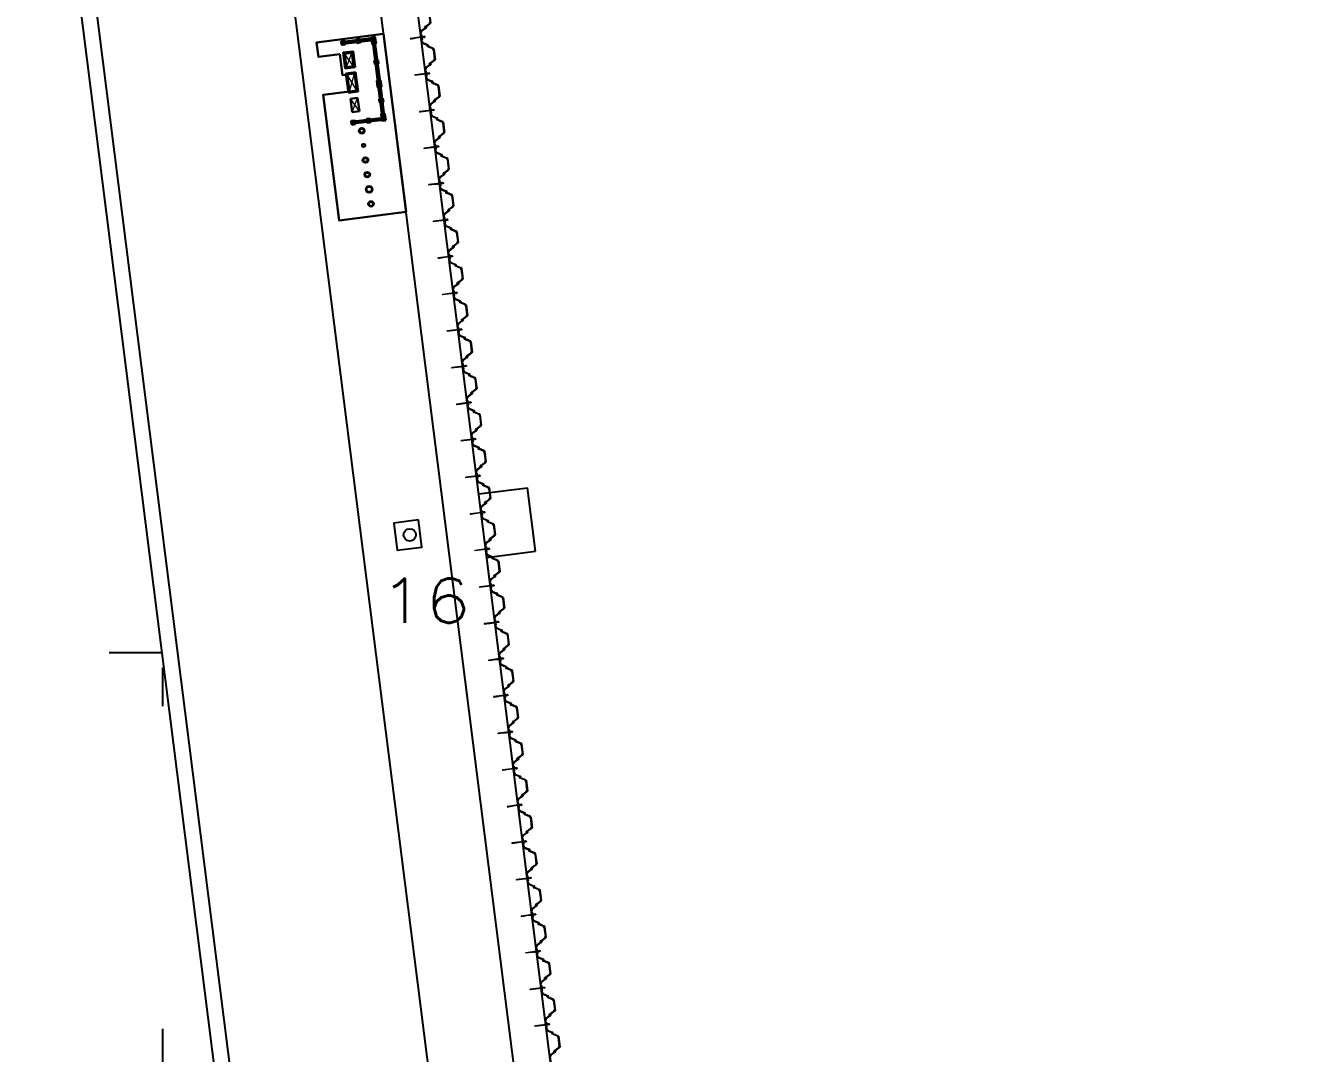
# Model space of a CAD drawing. Header units: inches. Extents: x 2621776591 to 2623670951, y 363331607 to 364354604.
# Drawn here: x 2622151127 to 2622203103, y 364047897 to 364089727 of the extents above; entities that cross this region are included whole.
import ezdxf

# ---------------------------------------------------------------- set-up
doc = ezdxf.new("R2010")
doc.units = ezdxf.units.IN
doc.header["$MEASUREMENT"] = 0
doc.linetypes.add('ACAD_ISO10W100', pattern=[18, 12, -3, 0, -3])
doc.linetypes.add('HIDDEN', pattern=[0.375, 0.25, -0.125])
for name, color, linetype in [('BOLLARD', 1, 'Continuous'), ('Bollard Nos.', 7, 'Continuous'), ('DIM', 8, 'Continuous'), ('FENDER', 1, 'Continuous'), ('ISLAND', 7, 'Continuous'), ('PIER', 7, 'Continuous'), ('SHEETPILE', 9, 'Continuous'), ('TEXT2', 1, 'Continuous')]:
    doc.layers.add(name, color=color, linetype=linetype)
doc.styles.add('ROMANS', font='romans')
pattern_1 = [(345, (493164.883786, 2793723.2724025), (0.0024652514046, 0.009200443495403), [])]

# ---------------------------------------------------------------- blocks, each defined once
blk = doc.blocks.new('AU25D')
at = {"color": 7}
for p, q in [((-18, 10), (-18, 3)), ((-8, 10), (-8, 8)), ((7, -7), (-7, 6)), ((-6, 22), (18, 22)), ((-5, 12), (15, 12)), ((23, -18), (20, 8)), ((32, -14), (30, 12)), ((718, -14), (720, 12)), ((727, -18), (730, 8)), ((756, 22), (732, 22)), ((755, 12), (735, 12)), ((757, 7), (743, -6)), ((743, -7), (757, 6)), ((750, 10), (755, 10)), ((758, 10), (758, 8)), ((768, 10), (768, 3)), ((773, 18), (770, -8)), ((776, 28), (884, 213)), ((782, 14), (780, -12)), ((786, 24), (873, 174)), ((906, 225), (1344, 225)), ((938, 210), (1312, 210)), ((1474, 28), (1366, 213)), ((1464, 24), (1377, 174)), ((1468, 14), (1470, -12)), ((1477, 18), (1480, -8)), ((1493, 7), (1507, -6)), ((1500, 10), (1495, 10)), ((0, -10), (5, -10)), ((26, -28), (134, -213)), ((36, -24), (123, -174)), ((594, -225), (156, -225)), ((562, -210), (188, -210)), ((724, -28), (616, -213)), ((714, -24), (627, -174)), ((732, -10), (732, -3)), ((742, -10), (742, -8)), ((744, -22), (768, -22)), ((750, -10), (745, -10)), ((745, -12), (765, -12)), ((1506, -22), (1482, -22)), ((1505, -12), (1485, -12)), ((1508, -10), (1508, -8)), ((1518, -10), (1518, -3))]:
    blk.add_line(p, q, dxfattribs=at)
at = {"color": 4, "linetype": 'ACAD_ISO10W100'}
for p, q in [((5, 0), (-5, 0)), ((0, 5), (0, -5)), ((755, 0), (745, 0)), ((750, 5), (750, -5)), ((750, 5), (750, -5)), ((750, -5), (750, 5)), ((1495, 0), (1505, 0)), ((1500, -5), (1500, 5))]:
    blk.add_line(p, q, dxfattribs=at)
at = {"color": 7}
for centre, radius, start, end in [((-6, 10), 12, 90, 180), ((-8, 3), 10, 180, 220.5383), ((-5, 10), 3, 90, 180), ((-5, 8), 3, 180, 228), ((15, 8), 5, 5.711, 90), ((18, 10), 12, 5.711, 90), ((732, 10), 12, 90, 174.289), ((735, 8), 5, 90, 174.289), ((742, -3), 10, 139.4617, 180), ((750, -10), 20, 90, 139.4617), ((755, 10), 3, 0, 90), ((755, 8), 2.13, 312, 90), ((756, 10), 12, 0, 90), ((755, 8), 3, 312, 0), ((758, 3), 10, 319.4617, 0), ((798, 16), 25, 149.5537, 174.289), ((807, 12), 25, 149.5537, 174.289), ((938, 135), 75, 90, 149.5537), ((906, 200), 25, 90, 149.5537), ((1312, 135), 75, 30.4463, 90), ((1344, 200), 25, 30.4463, 90), ((1443, 12), 25, 5.711, 30.4463), ((1452, 16), 25, 5.711, 30.4463), ((1495, 8), 2.13, 90, 228), ((1500, -10), 20, 40.5383, 90), ((1508, -3), 10, 0, 40.5383), ((0, 10), 20, 220.5383, 270), ((5, -8), 2.13, 270, 48), ((48, -16), 25, 185.711, 210.4463), ((57, -12), 25, 185.711, 210.4463), ((188, -135), 75, 210.4463, 270), ((156, -200), 25, 210.4463, 270), ((562, -135), 75, 270, 329.5537), ((594, -200), 25, 270, 329.5537), ((693, -12), 25, 329.5537, 354.289), ((702, -16), 25, 329.5537, 354.289), ((744, -10), 12, 180, 270), ((745, -8), 3, 132, 180), ((745, -10), 3, 180, 270), ((745, -8), 2.13, 132, 270), ((750, 10), 20, 270, 319.4617), ((765, -8), 5, 270, 354.289), ((768, -10), 12, 270, 354.289), ((1482, -10), 12, 185.711, 270), ((1485, -8), 5, 185.711, 270), ((1505, -10), 3, 270, 0), ((1506, -10), 12, 270, 0), ((1505, -8), 3, 0, 48)]:
    blk.add_arc(centre, radius, start, end, dxfattribs=at)
blk = doc.blocks.new('A$C571E2E11')
at = {"lineweight": 0}
h = blk.add_hatch(dxfattribs=at)
h.set_pattern_fill('ANSI31', color=9, scale=0.003, angle=300, style=0)
h.set_pattern_definition(pattern_1)
h.paths.add_polyline_path([(0.272, 0.386), (0.251, 0.399), (0, 0.014), (0.021, 0)])
h = blk.add_hatch(dxfattribs=at)
h.set_pattern_fill('ANSI31', color=9, scale=0.003, angle=300, style=0)
h.set_pattern_definition(pattern_1)
h.paths.add_polyline_path([(0.348, 0.503), (0.327, 0.517), (0.316, 0.5), (0.337, 0.486)])
at = {"color": 9, "lineweight": 0}
for points in [[(0.251, 0.399), (0, 0.014)], [(0, 0.014), (0.021, 0)], [(0.272, 0.386), (0.021, 0)], [(0.188, 0.464), (0.177, 0.447)], [(0.177, 0.447), (0.345, 0.338)], [(0.188, 0.464), (0.262, 0.416)], [(0.306, 0.507), (0.251, 0.423)], [(0.316, 0.5), (0.262, 0.416)], [(0.262, 0.416), (0.356, 0.355)], [(0.337, 0.486), (0.283, 0.402)], [(0.348, 0.479), (0.293, 0.396)], [(0.306, 0.507), (0.348, 0.479)], [(0.327, 0.517), (0.316, 0.5)], [(0.327, 0.517), (0.348, 0.503)], [(0.348, 0.503), (0.337, 0.486)], [(0.356, 0.355), (0.345, 0.338)]]:
    blk.add_lwpolyline(points, dxfattribs=at)
for centre, start, end in [((0.309, 0.488), 61.3563, 134.13), ((0.329, 0.475), 339.8269, 52.6006)]:
    blk.add_arc(centre, 0.0139, start, end, dxfattribs=at)
blk = doc.blocks.new('SHEETPILE')
at = {"color": 9, "xscale": 0.0009999999659256785, "yscale": 0.0009999999659256785, "zscale": 0.0009999999659256785, "rotation": 326.9660295775478}
for p in [(86.244, -55.812), (87.501, -56.63), (88.759, -57.447), (90.016, -58.265), (91.274, -59.083), (92.531, -59.9), (93.789, -60.718), (95.046, -61.536), (96.304, -62.354), (97.562, -63.171), (98.819, -63.989), (100.077, -64.807), (101.334, -65.624), (102.592, -66.442), (103.849, -67.26), (105.107, -68.077), (106.364, -68.895), (107.622, -69.713), (108.879, -70.531), (110.137, -71.348), (111.394, -72.166), (112.652, -72.984), (113.909, -73.801), (115.167, -74.619), (116.424, -75.437), (117.682, -76.255), (118.939, -77.072), (120.197, -77.89), (121.454, -78.708), (122.712, -79.525)]:
    blk.add_blockref('AU25D', p, dxfattribs=at)
at = {"color": 9, "lineweight": 30, "rotation": 359.9875883989228}
for p in [(87.44, -57.403, 0), (88.697, -58.221, 0), (89.955, -59.038, 0), (91.212, -59.856, 0), (92.47, -60.674, 0), (93.727, -61.492, 0), (94.985, -62.309, 0), (96.242, -63.127, 0), (97.5, -63.945, 0), (98.757, -64.762, 0), (100.015, -65.58, 0), (101.272, -66.398, 0), (102.53, -67.215, 0), (103.788, -68.033, 0), (105.045, -68.851, 0), (106.303, -69.669, 0), (107.56, -70.486, 0), (108.818, -71.304, 0), (110.075, -72.122, 0), (111.333, -72.939, 0), (112.59, -73.757, 0), (113.848, -74.575, 0), (115.105, -75.392, 0), (116.363, -76.21, 0), (117.62, -77.028, 0), (118.881, -77.847, 0), (120.135, -78.663, 0), (121.393, -79.481, 0)]:
    blk.add_blockref('A$C571E2E11', p, dxfattribs=at)
blk = doc.blocks.new('A$C6b66f7a2')
at = {"layer": 'BOLLARD'}
blk.add_lwpolyline([(2622167120, 364069607), (2622166118, 364069480), (2622166258, 364068374), (2622167260, 364068501)], close=True, dxfattribs=at)
blk.add_circle((2622166764, 364069000), 250, dxfattribs=at)
at = {"layer": 'FENDER'}
for p, q in [((2622169577, 364070666), (2622171561, 364070916)), ((2622171887, 364068336), (2622171561, 364070916)), ((2622169903, 364068086), (2622171887, 364068336))]:
    blk.add_line(p, q, dxfattribs=at)
at = {"layer": 'Bollard Nos.', "style": 'ROMANS', "width": 1.2}
blk.add_text('16', height=1800, dxfattribs=at).set_placement((2622165541, 364065421))
blk = doc.blocks.new('A$Cfe87a000')
h = blk.add_hatch()
h.set_pattern_fill('CROSS', color=190, scale=35000)
h.set_pattern_definition([(0, (-2621685475, -364093291), (8750, 8750), [4375, -13125]), (90, (-2621683288, -364095478.5), (-8750, 8750), [4375, -13125])])
h.paths.add_polyline_path([(0, 0), (-30586, -3867), (-13078, -140353), (-8315, -149578), (-6733, -162482), (-8967, -172401), (3518, -269734, 0.302123), (7001, -273750), (33332, -264064)])
at = {"color": 190}
blk.add_line((0, 0), (33332, -264064), dxfattribs=at)

msp = doc.modelspace()

# ---------------------------------------------------------------- linework, layer by layer
at = {"layer": 'FENDER'}
for p, q in [((2622169577.2, 364070665.5), (2622171561.4, 364070916)), ((2622171887, 364068336.5), (2622171561.4, 364070916)), ((2622169902.8, 364068086), (2622171887, 364068336.5))]:
    msp.add_line(p, q, dxfattribs=at)
at = {"layer": 'ISLAND', "lineweight": 40}
for p, q in [((2622164116.2, 364089095.2), (2622163987.2, 364089078.9)), ((2622163987.2, 364089078.9), (2622164003.5, 364088949.9)), ((2622164003.5, 364088949.9), (2622164132.4, 364088966.2)), ((2622164056.1, 364089052.3), (2622165286.3, 364089207.6)), ((2622164063.6, 364088992.8), (2622165293.8, 364089148.1)), ((2622164132.4, 364088966.2), (2622164116.2, 364089095.2)), ((2622164731.3, 364089172.8), (2622164602.3, 364089156.6)), ((2622164602.3, 364089156.6), (2622164606.7, 364089121.8)), ((2622164614.2, 364089062.3), (2622164618.6, 364089027.6)), ((2622164618.6, 364089027.6), (2622164747.6, 364089043.9)), ((2622164735.7, 364089138.1), (2622164731.3, 364089172.8)), ((2622164747.6, 364089043.9), (2622164743.2, 364089078.6)), ((2622165217.4, 364089234.2), (2622165346.4, 364089250.5)), ((2622165221.8, 364089199.5), (2622165217.4, 364089234.2)), ((2622165233.7, 364089105.2), (2622165229.3, 364089140)), ((2622165362.7, 364089121.5), (2622165233.7, 364089105.2)), ((2622165362.7, 364089121.5), (2622165233.7, 364089105.2)), ((2622165233.7, 364089105.2), (2622165250, 364088976.3)), ((2622165250, 364088976.3), (2622165284.7, 364088980.6)), ((2622165481.9, 364087418), (2622165276.6, 364089045.1)), ((2622165541.5, 364087425.6), (2622165336.1, 364089052.6)), ((2622165344.2, 364088988.2), (2622165379, 364088992.5)), ((2622165346.4, 364089250.5), (2622165362.7, 364089121.5)), ((2622165379, 364088992.5), (2622165362.7, 364089121.5)), ((2622165336.4, 364088291.7), (2622165371.1, 364088296.1)), ((2622165352.7, 364088162.7), (2622165336.4, 364088291.7)), ((2622165387.4, 364088167.1), (2622165352.7, 364088162.7)), ((2622165430.6, 364088303.6), (2622165465.4, 364088308)), ((2622165481.7, 364088179), (2622165446.9, 364088174.6)), ((2622165465.4, 364088308), (2622165481.7, 364088179)), ((2622165439.1, 364087478.1), (2622165568.1, 364087494.4)), ((2622165455.4, 364087349.2), (2622165439.1, 364087478.1)), ((2622165584.3, 364087365.4), (2622165455.4, 364087349.2)), ((2622165584.3, 364087365.4), (2622165455.4, 364087349.2)), ((2622165455.4, 364087349.2), (2622165471.6, 364087220.2)), ((2622165498.2, 364087289.1), (2622165653.5, 364086058.8)), ((2622165557.8, 364087296.6), (2622165713, 364086066.3)), ((2622165568.1, 364087494.4), (2622165584.3, 364087365.4)), ((2622165600.6, 364087236.5), (2622165584.3, 364087365.4)), ((2622165471.6, 364087220.2), (2622165600.6, 364087236.5)), ((2622165567.7, 364086738.4), (2622165533, 364086734)), ((2622165533, 364086734), (2622165549.3, 364086605.1)), ((2622165549.3, 364086605.1), (2622165584, 364086609.5)), ((2622165662, 364086750.3), (2622165627.3, 364086745.9)), ((2622165643.5, 364086617), (2622165678.3, 364086621.3)), ((2622165678.3, 364086621.3), (2622165662, 364086750.3)), ((2622164525.7, 364085850.9), (2622164396.7, 364085834.7)), ((2622164396.7, 364085834.7), (2622164413, 364085705.7)), ((2622164465.6, 364085808.1), (2622165695.8, 364085963.4)), ((2622164473.1, 364085748.6), (2622165703.3, 364085903.8)), ((2622164542, 364085722), (2622164525.7, 364085850.9)), ((2622165140.8, 364085928.6), (2622165011.8, 364085912.3)), ((2622165011.8, 364085912.3), (2622165016.2, 364085877.6)), ((2622165023.7, 364085818.1), (2622165028.1, 364085783.3)), ((2622165028.1, 364085783.3), (2622165157.1, 364085799.6)), ((2622165145.2, 364085893.9), (2622165140.8, 364085928.6)), ((2622165157.1, 364085799.6), (2622165152.7, 364085834.3)), ((2622165610.7, 364086118.9), (2622165645.4, 364086123.3)), ((2622165626.9, 364085990), (2622165610.7, 364086118.9)), ((2622165626.9, 364085990), (2622165755.9, 364086006.2)), ((2622165755.9, 364086006.2), (2622165626.9, 364085990)), ((2622165631.3, 364085955.2), (2622165626.9, 364085990)), ((2622165643.2, 364085861), (2622165638.8, 364085895.7)), ((2622165772.2, 364085877.3), (2622165643.2, 364085861)), ((2622165704.9, 364086130.8), (2622165739.6, 364086135.2)), ((2622165739.6, 364086135.2), (2622165755.9, 364086006.2)), ((2622165755.9, 364086006.2), (2622165772.2, 364085877.3)), ((2622164413, 364085705.7), (2622164542, 364085722))]:
    msp.add_line(p, q, dxfattribs=at)
at = {"layer": 'ISLAND', "lineweight": 30}
for p, q in [((2622164115.4, 364088581.9), (2622164413.1, 364088619.4)), ((2622164115.4, 364088581.9), (2622164184.3, 364088036.2)), ((2622164413.1, 364088619.4), (2622164482, 364088073.8)), ((2622164413.1, 364088619.4), (2622164482, 364088073.8)), ((2622164482, 364088073.8), (2622164184.3, 364088036.2)), ((2622164519.5, 364087776.1), (2622164221.9, 364087738.6)), ((2622164221.9, 364087738.6), (2622164309.6, 364087044.1)), ((2622164519.5, 364087776.1), (2622164607.2, 364087081.6)), ((2622164519.5, 364087776.1), (2622164607.2, 364087081.6)), ((2622164607.2, 364087081.6), (2622164309.6, 364087044.1)), ((2622164644.8, 364086784), (2622164347.1, 364086746.4)), ((2622164644.8, 364086784), (2622164713.6, 364086238.3)), ((2622164416, 364086200.6), (2622164347.1, 364086746.4)), ((2622164416, 364086200.8), (2622164713.6, 364086238.3))]:
    msp.add_line(p, q, dxfattribs=at)
at = {"layer": 'ISLAND', "lineweight": 15}
for p, q in [((2622164482, 364088073.8), (2622164115.4, 364088581.9)), ((2622164184.3, 364088036.2), (2622164413.1, 364088619.4)), ((2622164607.2, 364087081.6), (2622164221.9, 364087738.6)), ((2622164309.6, 364087044.1), (2622164519.5, 364087776.1)), ((2622164416, 364086200.8), (2622164644.8, 364086784)), ((2622164713.6, 364086238.3), (2622164347.1, 364086746.4))]:
    msp.add_line(p, q, dxfattribs=at)
at = {"layer": 'ISLAND', "lineweight": 30}
msp.add_lwpolyline([(2622164222.1, 364087736.7), (2622164023.7, 364087711.7), (2622163917, 364088556.8), (2622163048.9, 364088447.2), (2622162973.8, 364089042.5), (2622165702.1, 364089386.9), (2622166616.3, 364082144.4), (2622163888, 364081800), (2622163243, 364086909.4), (2622164309.6, 364087044.1)], dxfattribs=at)
for points in [[(2622164537.8, 364088030.4), (2622164456.3, 364088676.3), (2622164059.4, 364088626.2), (2622164141, 364087980.3)], [(2622164482, 364088073.8), (2622164413, 364088620.4), (2622164115.3, 364088582.9), (2622164184.3, 364088036.2)], [(2622164607.2, 364087081.6), (2622164519.5, 364087776.1), (2622164221.9, 364087738.6), (2622164309.6, 364087044.1)]]:
    msp.add_lwpolyline(points, close=True, dxfattribs=at)
at = {"layer": 'ISLAND', "linetype": 'HIDDEN', "lineweight": 30, "ltscale": 10000}
msp.add_lwpolyline([(2622164663.1, 364087038.3), (2622164562.9, 364087832), (2622164166, 364087781.9), (2622164266.2, 364086988.2)], close=True, dxfattribs=at)
at = {"layer": 'ISLAND', "lineweight": 40}
for centre, radius in [((2622164003.9, 364089065.9), 8), ((2622164016.5, 364088966.7), 8), ((2622164103.2, 364089078.4), 8), ((2622164115.7, 364088979.2), 8), ((2622164619.1, 364089143.6), 8), ((2622164631.6, 364089044.3), 8), ((2622164674.9, 364089100.2), 40), ((2622164674.9, 364089100.2), 30), ((2622164679.7, 364089076.4), 8), ((2622164718.3, 364089156.1), 8), ((2622164730.8, 364089056.9), 8), ((2622165234.2, 364089221.2), 8), ((2622165246.7, 364089122), 8), ((2622165250.5, 364089092.2), 8), ((2622165263, 364088993), 8), ((2622165290.1, 364089177.9), 30), ((2622165306.3, 364089048.9), 30), ((2622165333.4, 364089233.7), 8), ((2622165345.9, 364089134.5), 8), ((2622165349.7, 364089104.8), 8), ((2622165362.2, 364089005.5), 8), ((2622165353.2, 364088278.7), 8), ((2622165365.7, 364088179.5), 8), ((2622165409, 364088235.3), 40), ((2622165409, 364088235.3), 30), ((2622165452.4, 364088291.2), 8), ((2622165464.9, 364088192), 8), ((2622165455.8, 364087465.1), 8), ((2622165468.4, 364087365.9), 8), ((2622165472.1, 364087336.2), 8), ((2622165555.1, 364087477.7), 8), ((2622165567.6, 364087378.4), 8), ((2622165571.3, 364087348.7), 8), ((2622165484.6, 364087236.9), 8), ((2622165583.9, 364087249.5), 8), ((2622165549.8, 364086721), 8), ((2622165562.3, 364086621.8), 8), ((2622165605.6, 364086677.7), 40), ((2622165605.6, 364086677.7), 30), ((2622165649, 364086733.6), 8), ((2622165661.5, 364086634.4), 8), ((2622164413.5, 364085821.7), 8), ((2622164426, 364085722.4), 8), ((2622164512.7, 364085834.2), 8), ((2622164525.2, 364085735), 8), ((2622165028.6, 364085899.3), 8), ((2622165041.1, 364085800.1), 8), ((2622165084.4, 364085856), 40), ((2622165084.4, 364085856), 30), ((2622165089.2, 364085832.2), 8), ((2622165127.8, 364085911.8), 8), ((2622165140.3, 364085812.6), 8), ((2622165627.4, 364086105.9), 8), ((2622165643.7, 364085976.9), 8), ((2622165656.2, 364085877.7), 8), ((2622165683.3, 364086062.6), 30), ((2622165699.6, 364085933.6), 30), ((2622165726.6, 364086118.4), 8), ((2622165739.1, 364086019.2), 8), ((2622165742.9, 364085989.5), 8), ((2622165755.4, 364085890.3), 8)]:
    msp.add_circle(centre, radius, dxfattribs=at)
at = {"layer": 'ISLAND'}
for centre, radius in [((2622164812.8, 364085444.5), 114.7), ((2622164716.2, 364085429.5), 13.9), ((2622164812.8, 364085444.5), 97.3), ((2622164812.8, 364085444.5), 79.9), ((2622164752.6, 364085521.1), 13.9), ((2622164775.9, 364085353.6), 13.9), ((2622164845.2, 364085536.4), 13.9), ((2622164867.4, 364085360.2), 13.9), ((2622164910.5, 364085449.3), 13.9), ((2622164887.9, 364084849.2), 69.1), ((2622164828.7, 364084838.9), 6.42), ((2622164887.9, 364084849.2), 61.1), ((2622164887.9, 364084849.2), 53), ((2622164853.4, 364084899.7), 6.42), ((2622164869.6, 364084790), 6.42), ((2622164900.8, 364084908.7), 6.42), ((2622164915, 364084795), 6.42), ((2622164947.6, 364084857), 6.42), ((2622164963.1, 364084253.9), 114.7), ((2622164866.4, 364084238.9), 13.9), ((2622164963.1, 364084253.9), 97.3), ((2622164963.1, 364084253.9), 79.9), ((2622164902.9, 364084330.6), 13.9), ((2622164926.2, 364084163.1), 13.9), ((2622164995.5, 364084345.9), 13.9), ((2622165017.7, 364084169.6), 13.9), ((2622165060.6, 364084260.9), 13.9), ((2622165038.2, 364083658.7), 114.7), ((2622164941.6, 364083643.6), 13.9), ((2622165038.2, 364083658.7), 97.3), ((2622165038.2, 364083658.7), 79.9), ((2622164978, 364083735.3), 13.9), ((2622165070.6, 364083750.6), 13.9), ((2622165135.7, 364083666.9), 13.9), ((2622165113.3, 364083063.4), 138.3), ((2622165001.3, 364083567.8), 13.9), ((2622165113.3, 364083063.4), 122.2), ((2622165113.3, 364083063.4), 106.1), ((2622165044.9, 364083165.7), 12.8), ((2622165092.9, 364083574.4), 13.9), ((2622165139.5, 364083181.9), 12.8), ((2622164994.7, 364083038.5), 12.8), ((2622165076.6, 364082943.4), 12.8), ((2622165167.9, 364082954.8), 12.8), ((2622165234.6, 364083065.4), 12.8), ((2622165188.5, 364082468.1), 114.7), ((2622165091.8, 364082453.1), 13.9), ((2622165188.5, 364082468.1), 97.3), ((2622165188.5, 364082468.1), 79.9), ((2622165128.3, 364082544.7), 13.9), ((2622165151.6, 364082377.2), 13.9), ((2622165220.9, 364082560), 13.9), ((2622165243.1, 364082383.8), 13.9), ((2622165286.2, 364082473), 13.9)]:
    msp.add_circle(centre, radius, dxfattribs=at)
at = {"layer": 'ISLAND', "lineweight": 40}
for centre, radius, start, end in [((2622164059.8, 364089022.6), 40, 55.78455, 318.6038), ((2622164059.8, 364089022.6), 30, 97.19418, 277.19436), ((2622165290.1, 364089177.9), 40, 235.78455, 138.6038), ((2622165306.3, 364089048.9), 40, 325.78456, 228.60379), ((2622165306.3, 364089048.9), 30, 7.19418, 187.19436), ((2622165290.1, 364089177.9), 30, 277.19399, 97.19418), ((2622165511.7, 364087421.8), 40, 145.78456, 48.60379), ((2622165511.7, 364087421.8), 30, 187.19399, 7.19418), ((2622165528, 364087292.8), 40, 325.78456, 228.60379), ((2622165528, 364087292.8), 30, 7.19418, 187.19436), ((2622164469.3, 364085778.3), 40, 55.78455, 318.6038), ((2622164469.3, 364085778.3), 30, 97.19418, 277.19436), ((2622165683.3, 364086062.6), 40, 145.78456, 48.60379), ((2622165683.3, 364086062.6), 30, 187.19399, 7.19418), ((2622165699.6, 364085933.6), 40, 235.78455, 138.6038), ((2622165699.6, 364085933.6), 30, 277.19399, 97.19418)]:
    msp.add_arc(centre, radius, start, end, dxfattribs=at)
at = {"layer": 'PIER'}
for p, q in [((2622237748.7, 363530591), (2622154132, 364193027.6)), ((2622236260.4, 363530403.2), (2622152831.8, 364191349.6))]:
    msp.add_line(p, q, dxfattribs=at)
at = {"layer": 'TEXT2'}
for p, q in [((2622151194.8, 364176374.2), (2622226613.1, 363579913.6)), ((2622143258, 364175370.6), (2622218676.3, 363578910))]:
    msp.add_line(p, q, dxfattribs=at)

# ---------------------------------------------------------------- block references
at = {"color": 190}
msp.add_blockref('A$Cfe87a000', (2622142902.7, 364173278.9), dxfattribs=at)
at = {"layer": 'DIM'}
msp.add_blockref('A$C6b66f7a2', (0, 0), dxfattribs=at)
at = {"layer": 'SHEETPILE', "color": 10, "linetype": 'Continuous', "xscale": 999.9999629246952, "yscale": 999.99999995941, "zscale": 999.9999999999998, "rotation": 310.2281254504237}
msp.add_blockref('SHEETPILE', (2622154132, 364193027.6, 0), dxfattribs=at)

doc.saveas('drawing.dxf')
